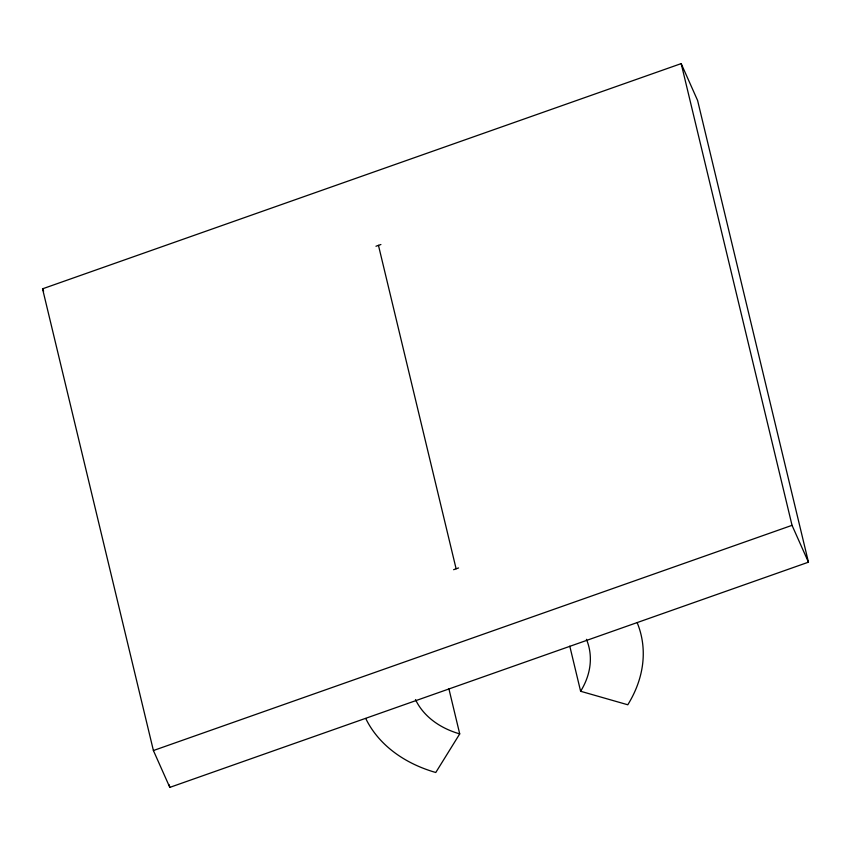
<?xml version="1.0" encoding="UTF-8"?>
<svg xmlns="http://www.w3.org/2000/svg" width="851" height="851" viewBox="0 0 851 851"><rect width="100%" height="100%" fill="white"/><g stroke="black" fill="none" stroke-linecap="round" stroke-linejoin="round"><path stroke-width="1.28" d="M448.892 688.789L459.721 733.892L435.776 772.495A144.574 108.109 -13.5 0 1 365.749 718.499M42.55 288.819L681.183 63.612L697.597 100.461L808.45 562.181L169.817 787.388L153.403 750.539L42.55 288.819L43.614 291.191M153.403 750.539L792.036 525.333L681.183 63.612M569.787 646.164L580.616 691.267L627.783 704.777A144.574 108.109 -13.5 0 0 637.218 622.772M792.036 525.333L808.45 562.181M378.461 245.354L456.115 568.798M169.189 784.803L169.817 787.388M453.615 569.702A144.574 108.109 -13.5 0 1 458.551 567.957M375.961 246.258A144.574 108.109 -13.5 0 1 380.897 244.514M586.424 639.314A91.025 68.069 -13.5 0 1 580.616 691.267M459.721 733.892A91.025 68.069 -13.5 0 1 415.479 699.586"/></g></svg>
